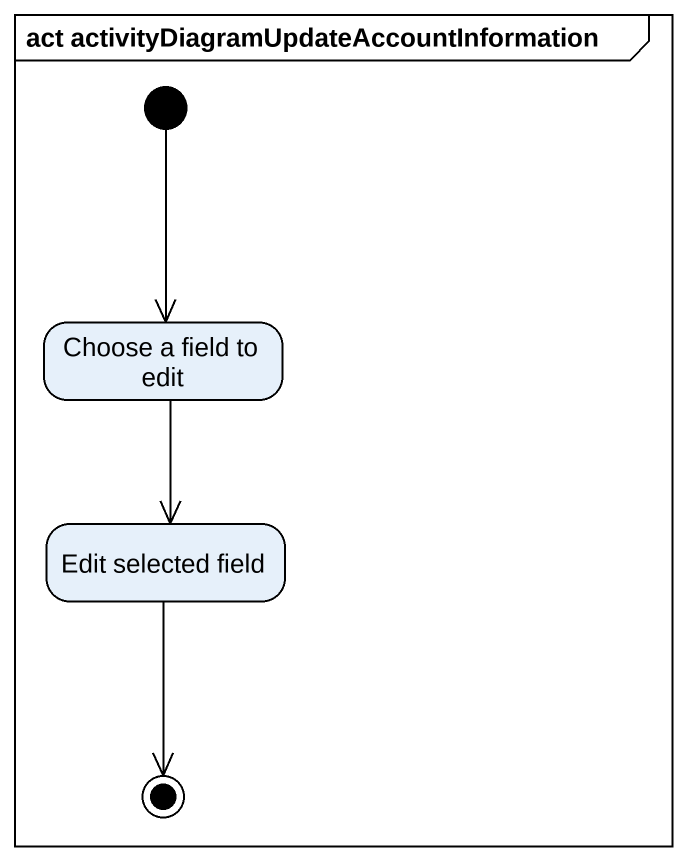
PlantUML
@startuml
mainframe act activityDiagramUpdateAccountInformation
hide empty description
state "Choose a field to edit" as Choose_a_field_to_edit
state "Edit selected field" as Edit_selected_field
[*] --> Choose_a_field_to_edit
Choose_a_field_to_edit --> Edit_selected_field
Edit_selected_field --> [*]
@enduml
